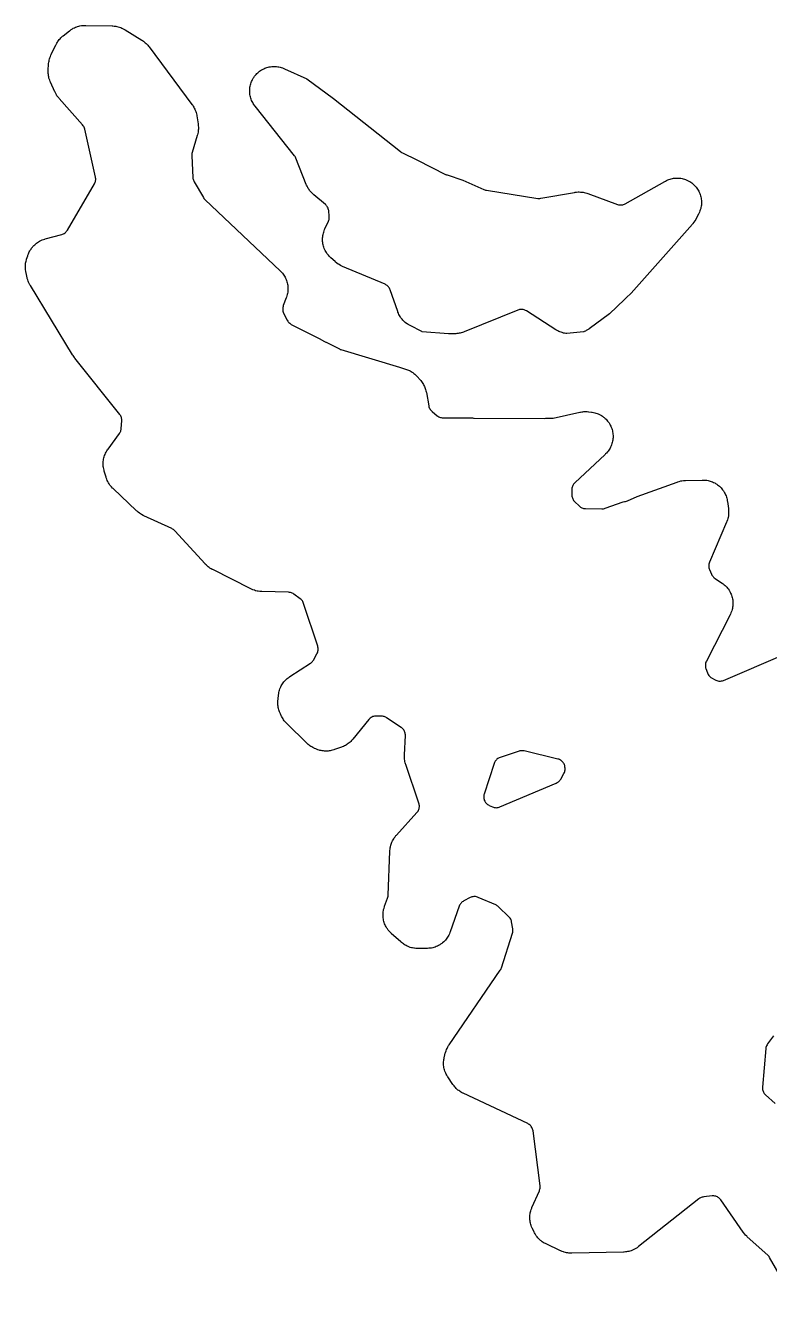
# Model space of a CAD drawing. Header units: millimetres. Extents: x 14 to 182, y 21 to 292.
# Drawn here: x 47.53 to 71.56, y 105.28 to 146.18 of the extents above; entities that cross this region are included whole.
import ezdxf

# ---------------------------------------------------------------- set-up
doc = ezdxf.new("R2010")
doc.units = ezdxf.units.MM
doc.layers.add('CUT', color=7, linetype='CONTINUOUS')

msp = doc.modelspace()

# ---------------------------------------------------------------- linework, layer by layer
at = {"layer": 'CUT'}
for points in [[(72.2098, 105.278), (71.5581, 106.4128), (71.5409, 106.4394), (71.521, 106.4641), (71.4985, 106.4865), (70.8406, 107.078), (70.8216, 107.0961), (70.7847, 107.1334), (70.7501, 107.1727), (70.7178, 107.214), (70.7022, 107.2352), (69.9847, 108.2722), (69.9668, 108.2955), (69.9467, 108.3169), (69.9247, 108.3363), (69.9008, 108.3535), (69.8753, 108.3682), (69.8486, 108.3804), (69.8208, 108.3898), (69.7921, 108.3965), (69.763, 108.4004), (69.7336, 108.4014), (69.7043, 108.3996), (69.4325, 108.3688), (69.405, 108.3644), (69.3781, 108.3575), (69.3519, 108.3481), (69.3267, 108.3363), (69.3027, 108.3222), (69.2801, 108.306), (67.3309, 106.7646), (67.3143, 106.7521), (67.2805, 106.7278), (67.2456, 106.7051), (67.2187, 106.6893), (67.1818, 106.6699), (67.1536, 106.6567), (67.1151, 106.6408), (67.0858, 106.6303), (67.046, 106.618), (67.0158, 106.6102), (66.975, 106.6017), (66.9442, 106.5967), (66.9029, 106.592), (66.8613, 106.5892), (66.8405, 106.5883), (65.178, 106.5531), (65.1573, 106.5531), (65.1159, 106.5542), (65.0745, 106.5571), (65.0437, 106.5607), (65.0028, 106.5674), (64.9725, 106.5739), (64.9324, 106.5844), (64.9027, 106.5936), (64.8638, 106.6077), (64.8255, 106.6236), (64.8065, 106.6319), (64.3442, 106.8493), (64.3247, 106.8591), (64.2862, 106.8795), (64.2487, 106.9018), (64.2214, 106.9198), (64.1863, 106.9456), (64.1609, 106.9662), (64.1285, 106.9953), (64.1052, 107.0182), (64.0757, 107.0503), (64.0548, 107.0754), (64.0285, 107.1102), (64.0101, 107.1372), (63.9873, 107.1744), (63.9664, 107.2126), (63.9564, 107.232), (63.9021, 107.3437), (63.8931, 107.3634), (63.876, 107.4031), (63.861, 107.4437), (63.8511, 107.4746), (63.84, 107.5164), (63.8332, 107.548), (63.8261, 107.5907), (63.8223, 107.6229), (63.8194, 107.6661), (63.8188, 107.6985), (63.82, 107.7417), (63.8224, 107.774), (63.8278, 107.8169), (63.8334, 107.8489), (63.8428, 107.8911), (63.8514, 107.9223), (63.8649, 107.9634), (63.8804, 108.0038), (63.8886, 108.0238), (64.1266, 108.567), (64.1363, 108.5923), (64.1437, 108.6182), (64.1488, 108.6448), (64.1514, 108.6717), (64.1516, 108.6987), (64.1494, 108.7256), (63.9219, 110.4984), (63.9165, 110.5281), (63.9083, 110.557), (63.8972, 110.585), (63.8833, 110.6117), (63.8668, 110.6369), (63.8479, 110.6603), (63.8267, 110.6817), (63.8035, 110.7008), (63.7785, 110.7176), (63.752, 110.7317), (61.6703, 111.7106), (61.6521, 111.7197), (61.6163, 111.7385), (61.5814, 111.759), (61.5559, 111.7755), (61.5229, 111.799), (61.499, 111.8177), (61.4683, 111.8441), (61.4462, 111.8649), (61.418, 111.894), (61.3978, 111.9166), (61.3724, 111.9481), (61.3483, 111.9807), (61.3366, 111.9972), (61.1733, 112.2407), (61.1619, 112.2586), (61.1398, 112.2951), (61.1196, 112.3325), (61.1057, 112.3612), (61.0891, 112.4004), (61.078, 112.4303), (61.0652, 112.4709), (61.057, 112.5018), (61.048, 112.5434), (61.0428, 112.5748), (61.0378, 112.6171), (61.0355, 112.6489), (61.0345, 112.6915), (61.0353, 112.7234), (61.0384, 112.7659), (61.0422, 112.7975), (61.0492, 112.8395), (61.0582, 112.8811), (61.0632, 112.9018), (61.0915, 113.0078), (61.0988, 113.0322), (61.1147, 113.0805), (61.1333, 113.1279), (61.1492, 113.1625), (61.173, 113.2075), (61.1994, 113.251), (61.2132, 113.2724), (62.8668, 115.6865), (62.8821, 115.7113), (62.8949, 115.7375), (62.9051, 115.7647), (63.2613, 116.8793), (63.2688, 116.9075), (63.2736, 116.9362), (63.2755, 116.9652), (63.2747, 116.9943), (63.271, 117.0232), (63.2318, 117.2436), (63.2247, 117.2741), (63.2144, 117.3038), (63.2012, 117.3322), (63.185, 117.359), (63.1661, 117.3841), (63.1447, 117.407), (62.8082, 117.7316), (62.7879, 117.7495), (62.7661, 117.7655), (62.743, 117.7795), (62.7187, 117.7913), (62.1532, 118.0349), (62.1257, 118.0452), (62.0973, 118.0528), (62.0683, 118.0575), (62.039, 118.0594), (62.0097, 118.0584), (61.9805, 118.0545), (61.9519, 118.0479), (61.9241, 118.0384), (61.8974, 118.0263), (61.6881, 117.9187), (61.6635, 117.9046), (61.6404, 117.8882), (61.6189, 117.8697), (61.5992, 117.8492), (61.5816, 117.827), (61.5662, 117.8032), (61.553, 117.7781), (61.5423, 117.7518), (61.2495, 116.9228), (61.2413, 116.9013), (61.2238, 116.8588), (61.2041, 116.8172), (61.1878, 116.7869), (61.164, 116.7475), (61.1447, 116.719), (61.117, 116.6823), (61.0949, 116.6559), (61.0636, 116.6222), (61.0389, 116.5982), (61.0043, 116.5678), (60.9773, 116.5465), (60.9398, 116.5199), (60.9107, 116.5014), (60.8707, 116.4787), (60.8399, 116.4633), (60.7978, 116.4448), (60.7656, 116.4326), (60.7218, 116.4185), (60.6885, 116.4097), (60.6435, 116.4002), (60.6095, 116.3948), (60.5638, 116.3899), (60.5179, 116.3873), (60.4949, 116.3867), (60.205, 116.3855), (60.1842, 116.3858), (60.1428, 116.3876), (60.1015, 116.3912), (60.0707, 116.3954), (60.0299, 116.4028), (59.9996, 116.4098), (59.9597, 116.421), (59.9302, 116.4307), (59.8915, 116.4455), (59.863, 116.4579), (59.8258, 116.4762), (59.7985, 116.4911), (59.7632, 116.5128), (59.7374, 116.5302), (59.7042, 116.555), (59.6722, 116.5813), (59.6564, 116.5948), (59.3479, 116.8728), (59.3317, 116.8883), (59.2999, 116.9199), (59.2698, 116.953), (59.2485, 116.9789), (59.2218, 117.0149), (59.2032, 117.0428), (59.1802, 117.0813), (59.1645, 117.1109), (59.1454, 117.1515), (59.1327, 117.1826), (59.1178, 117.2248), (59.1082, 117.257), (59.0976, 117.3005), (59.0912, 117.3335), (59.085, 117.3778), (59.082, 117.4112), (59.0802, 117.456), (59.0805, 117.4896), (59.0831, 117.5343), (59.0868, 117.5677), (59.0939, 117.6119), (59.1008, 117.6447), (59.1123, 117.688), (59.1259, 117.7307), (59.1332, 117.7519), (59.2297, 118.0099), (59.2393, 118.0404), (59.2456, 118.0718), (59.2486, 118.1037), (59.3023, 119.5258), (59.3037, 119.5482), (59.3077, 119.5929), (59.3138, 119.6374), (59.3201, 119.6704), (59.3306, 119.714), (59.3401, 119.7462), (59.355, 119.7886), (59.3677, 119.8197), (59.3867, 119.8604), (59.4024, 119.8901), (59.4253, 119.9287), (59.444, 119.9567), (59.4706, 119.9927), (59.4991, 120.0274), (59.5137, 120.0444), (60.1756, 120.7747), (60.194, 120.7971), (60.2101, 120.8212), (60.2239, 120.8467), (60.2351, 120.8734), (60.2437, 120.901), (60.2496, 120.9294), (60.2527, 120.9582), (60.2531, 120.9871), (60.2506, 121.016), (60.2454, 121.0445), (60.2375, 121.0723), (59.815, 122.3208), (59.8088, 122.3409), (59.7972, 122.3813), (59.7875, 122.4223), (59.7816, 122.4533), (59.7758, 122.4949), (59.7729, 122.5263), (59.771, 122.5684), (59.771, 122.6104), (59.7715, 122.6315), (59.8014, 123.2534), (59.8014, 123.2817), (59.7988, 123.3098), (59.7935, 123.3375), (59.7857, 123.3646), (59.7753, 123.3909), (59.7626, 123.4161), (59.7475, 123.4399), (59.7302, 123.4623), (59.7109, 123.4829), (59.6897, 123.5016), (59.6669, 123.5183), (59.192, 123.8315), (59.1686, 123.8454), (59.144, 123.8572), (59.1185, 123.8667), (59.0922, 123.8738), (59.0653, 123.8786), (59.0382, 123.8808), (58.8682, 123.8872), (58.8373, 123.8868), (58.8066, 123.8832), (58.7765, 123.8765), (58.7472, 123.8667), (58.719, 123.8539), (58.6924, 123.8383), (58.6674, 123.8201), (58.6445, 123.7994), (58.6239, 123.7764), (58.1088, 123.1415), (58.0954, 123.1257), (58.0679, 123.0948), (58.039, 123.0652), (58.0163, 123.044), (57.9848, 123.0172), (57.9603, 122.9982), (57.9264, 122.9744), (57.9003, 122.9577), (57.8644, 122.9371), (57.8368, 122.9229), (57.7991, 122.9057), (57.7607, 122.8902), (57.7414, 122.8829), (57.51, 122.8018), (57.49, 122.7953), (57.4497, 122.7833), (57.409, 122.7732), (57.3781, 122.767), (57.3366, 122.7607), (57.3053, 122.7575), (57.2633, 122.7551), (57.2318, 122.7548), (57.1899, 122.7563), (57.1585, 122.7589), (57.1168, 122.7644), (57.0859, 122.7699), (57.0449, 122.7792), (57.0146, 122.7876), (56.9746, 122.8007), (56.9354, 122.8156), (56.9159, 122.8235), (56.8718, 122.8427), (56.8532, 122.8513), (56.8165, 122.8693), (56.7806, 122.889), (56.7545, 122.9049), (56.7205, 122.9277), (56.6959, 122.946), (56.6642, 122.9718), (56.6336, 122.999), (56.6187, 123.013), (55.9754, 123.6416), (55.9619, 123.6555), (55.9354, 123.6837), (55.9101, 123.7131), (55.8921, 123.7359), (55.8694, 123.7674), (55.8535, 123.7916), (55.8336, 123.8249), (55.8152, 123.859), (55.8063, 123.8763), (55.7667, 123.958), (55.7577, 123.9777), (55.7406, 124.0176), (55.7255, 124.0583), (55.7156, 124.0894), (55.7045, 124.1313), (55.6977, 124.1631), (55.6907, 124.206), (55.687, 124.2383), (55.6841, 124.2816), (55.6835, 124.3141), (55.6849, 124.3575), (55.6883, 124.4008), (55.6905, 124.4224), (55.7108, 124.5807), (55.714, 124.6021), (55.7216, 124.6447), (55.7312, 124.687), (55.7399, 124.7182), (55.7535, 124.7593), (55.7651, 124.7896), (55.7826, 124.8292), (55.7971, 124.8582), (55.8184, 124.896), (55.8356, 124.9234), (55.8604, 124.959), (55.8802, 124.9846), (55.9082, 125.0176), (55.9304, 125.0413), (55.9615, 125.0714), (55.9858, 125.0929), (56.0197, 125.1199), (56.0548, 125.1452), (56.0726, 125.1575), (56.7365, 125.5897), (56.7599, 125.6066), (56.7816, 125.6257), (56.8013, 125.6467), (56.8189, 125.6696), (56.8342, 125.694), (56.9476, 125.8955), (56.9615, 125.9233), (56.9723, 125.9524), (56.9801, 125.9825), (56.9848, 126.0133), (56.9862, 126.0443), (56.9844, 126.0753), (56.9794, 126.106), (56.9713, 126.136), (56.5177, 127.5206), (56.5066, 127.5495), (56.4925, 127.5771), (56.4757, 127.603), (56.4563, 127.6271), (56.4345, 127.6491), (56.4106, 127.6687), (56.2032, 127.8215), (56.1778, 127.8384), (56.1507, 127.8525), (56.1224, 127.8639), (56.093, 127.8723), (56.063, 127.8776), (56.0326, 127.8799), (55.1724, 127.9009), (55.1476, 127.9022), (55.0981, 127.9061), (55.0489, 127.9128), (55.0124, 127.9198), (54.9642, 127.9319), (54.9287, 127.9429), (54.8821, 127.9602), (54.8366, 127.98), (54.8142, 127.9905), (53.5824, 128.6101), (53.5644, 128.6197), (53.5289, 128.6397), (53.4943, 128.6612), (53.4691, 128.6785), (53.4366, 128.7031), (53.4131, 128.7226), (53.383, 128.75), (53.3541, 128.7787), (53.34, 128.7934), (52.357, 129.8651), (52.3357, 129.8861), (52.3125, 129.9048), (52.2875, 129.9212), (52.261, 129.935), (51.3541, 130.351), (51.332, 130.3619), (51.2884, 130.3848), (51.2462, 130.4101), (51.2156, 130.4308), (51.1764, 130.4606), (51.1389, 130.4924), (51.1205, 130.5089), (50.3634, 131.2266), (50.3466, 131.2433), (50.314, 131.2777), (50.2833, 131.3137), (50.2617, 131.3418), (50.2349, 131.3809), (50.2163, 131.4112), (50.1938, 131.4529), (50.1786, 131.4849), (50.1605, 131.5287), (50.1448, 131.5734), (50.1376, 131.596), (50.0797, 131.7934), (50.0738, 131.8155), (50.0632, 131.8599), (50.0548, 131.9048), (50.0503, 131.9387), (50.0465, 131.9843), (50.0455, 132.0185), (50.0464, 132.0641), (50.0488, 132.0983), (50.0543, 132.1436), (50.0601, 132.1774), (50.0702, 132.2219), (50.0795, 132.2549), (50.094, 132.2982), (50.1066, 132.33), (50.1254, 132.3716), (50.1411, 132.402), (50.1641, 132.4415), (50.1891, 132.4798), (50.2021, 132.4986), (50.5732, 133.0086), (50.5886, 133.032), (50.6018, 133.0569), (50.6126, 133.0828), (50.621, 133.1096), (50.6267, 133.1371), (50.6299, 133.1651), (50.6463, 133.4103), (50.6469, 133.438), (50.6449, 133.4657), (50.6404, 133.493), (50.6334, 133.5198), (50.6239, 133.5458), (50.6121, 133.5709), (50.598, 133.5947), (50.5818, 133.6172), (49.1323, 135.4386), (49.1155, 135.4611), (49.0754, 135.5185), (49.0601, 135.5419), (47.6951, 137.7804), (47.6832, 137.8011), (47.6606, 137.843), (47.6402, 137.8861), (47.6267, 137.9191), (47.611, 137.9641), (47.5977, 138.0099), (47.5917, 138.0329), (47.5557, 138.1869), (47.5515, 138.2068), (47.5441, 138.2466), (47.5385, 138.2867), (47.5356, 138.317), (47.5336, 138.3574), (47.5334, 138.3878), (47.5351, 138.4283), (47.5377, 138.4585), (47.543, 138.4987), (47.5483, 138.5286), (47.5572, 138.5682), (47.5678, 138.6072), (47.5736, 138.6267), (47.6101, 138.7405), (47.6168, 138.7596), (47.6309, 138.7976), (47.6467, 138.8349), (47.6598, 138.8623), (47.6789, 138.898), (47.6944, 138.9241), (47.7167, 138.958), (47.7345, 138.9826), (47.7597, 139.0143), (47.7796, 139.0372), (47.8075, 139.0665), (47.8368, 139.0945), (47.8504, 139.107), (47.8646, 139.1189), (47.8964, 139.1443), (47.9294, 139.1683), (47.9548, 139.1851), (47.9898, 139.206), (48.0167, 139.2204), (48.0534, 139.238), (48.0814, 139.25), (48.1196, 139.2642), (48.1583, 139.2767), (48.1778, 139.2825), (48.7107, 139.4281), (48.7383, 139.4371), (48.7649, 139.4488), (48.7903, 139.463), (48.8142, 139.4795), (48.8364, 139.4983), (48.8566, 139.5192), (48.8748, 139.5419), (48.8906, 139.5662), (49.7638, 141.0614), (49.7768, 141.0863), (49.7874, 141.1123), (49.7956, 141.1392), (49.8012, 141.1667), (49.8042, 141.1946), (49.8046, 141.2227), (49.8023, 141.2507), (49.7975, 141.2783), (49.45, 142.8281), (49.4419, 142.8574), (49.4309, 142.8856), (49.4171, 142.9126), (49.4006, 142.938), (49.3816, 142.9617), (48.6241, 143.8149), (48.6094, 143.8324), (48.5808, 143.8682), (48.554, 143.9053), (48.5354, 143.9341), (48.5126, 143.9738), (48.4918, 144.0146), (48.4819, 144.0353), (48.3441, 144.3434), (48.3357, 144.3634), (48.3199, 144.4039), (48.3061, 144.445), (48.2972, 144.4763), (48.2874, 144.5187), (48.2816, 144.5507), (48.276, 144.5937), (48.2733, 144.6262), (48.2718, 144.6696), (48.2724, 144.713), (48.2732, 144.7347), (48.2846, 144.9174), (48.2865, 144.9391), (48.2913, 144.9822), (48.2982, 145.025), (48.3048, 145.0569), (48.3158, 145.0989), (48.3255, 145.1299), (48.3405, 145.1706), (48.3574, 145.2106), (48.3663, 145.2304), (48.5166, 145.5428), (48.5259, 145.5611), (48.5453, 145.5972), (48.5664, 145.6323), (48.5833, 145.6579), (48.6075, 145.691), (48.6267, 145.715), (48.6538, 145.7457), (48.6751, 145.7678), (48.7049, 145.796), (48.7359, 145.8228), (48.7517, 145.8358), (48.9608, 146.0004), (48.9785, 146.0137), (49.0145, 146.0393), (49.0518, 146.0631), (49.0805, 146.0795), (49.1199, 146.0995), (49.1501, 146.1131), (49.1913, 146.1291), (49.2227, 146.1396), (49.2653, 146.1516), (49.2976, 146.159), (49.3411, 146.1667), (49.3739, 146.1708), (49.418, 146.1742), (49.4622, 146.1755), (49.4843, 146.1756), (50.3334, 146.1576), (50.3574, 146.1564), (50.4053, 146.1528), (50.4529, 146.1467), (50.4883, 146.1402), (50.5351, 146.129), (50.5696, 146.1188), (50.6148, 146.1027), (50.648, 146.0888), (50.6913, 146.068), (50.7334, 146.0449), (50.7542, 146.0328), (51.2957, 145.6968), (51.3133, 145.6852), (51.348, 145.6614), (51.3816, 145.6359), (51.4058, 145.6157), (51.4369, 145.5872), (51.4591, 145.5647), (51.4874, 145.5335), (51.5141, 145.5009), (51.5271, 145.4843), (52.9136, 143.6245), (52.9262, 143.6067), (52.9505, 143.5706), (52.973, 143.5334), (52.9885, 143.5047), (53.0073, 143.4655), (53.0199, 143.4355), (53.0349, 143.3946), (53.0446, 143.3635), (53.0555, 143.3214), (53.0643, 143.2788), (53.0683, 143.2574), (53.1099, 142.9944), (53.1126, 142.9745), (53.1171, 142.9345), (53.1198, 142.8943), (53.1205, 142.8641), (53.1196, 142.8239), (53.1176, 142.7938), (53.1131, 142.7538), (53.1084, 142.724), (53.1004, 142.6845), (53.0906, 142.6455), (53.0852, 142.6261), (52.9186, 142.0689), (52.9107, 142.0357), (52.9066, 142.0017), (52.9064, 141.9674), (52.9429, 141.2645), (52.9457, 141.236), (52.9513, 141.2079), (52.9595, 141.1804), (52.9703, 141.1538), (52.9836, 141.1284), (53.2838, 140.616), (53.2992, 140.5924), (53.3168, 140.5703), (53.3363, 140.5499), (55.7594, 138.254), (55.775, 138.2384), (55.8056, 138.2065), (55.8345, 138.1731), (55.8549, 138.1471), (55.8804, 138.111), (55.8982, 138.0831), (55.9201, 138.0447), (55.935, 138.0151), (55.953, 137.9748), (55.965, 137.9439), (55.9789, 137.902), (55.9878, 137.8701), (55.9976, 137.827), (56.0033, 137.7944), (56.0088, 137.7506), (56.0113, 137.7176), (56.0125, 137.6734), (56.0117, 137.6404), (56.0085, 137.5963), (56.0045, 137.5634), (55.9971, 137.5199), (55.9899, 137.4876), (55.9782, 137.445), (55.9644, 137.403), (55.957, 137.3822), (55.8612, 137.1329), (55.8516, 137.1033), (55.8451, 137.073), (55.8418, 137.0421), (55.8417, 137.0111), (55.8447, 136.9802), (55.851, 136.9498), (55.8604, 136.9202), (55.8727, 136.8917), (55.9879, 136.6602), (56.0036, 136.6325), (56.0221, 136.6067), (56.0432, 136.5829), (56.0667, 136.5615), (56.0923, 136.5427), (56.1198, 136.5268), (57.0139, 136.0688), (57.1859, 135.9755), (57.2088, 135.9643), (57.2325, 135.9551), (57.2426, 135.9516), (57.6727, 135.7313), (57.6978, 135.7199), (57.7237, 135.7108), (59.6097, 135.148), (59.9305, 135.0391), (59.9576, 135.0251), (59.9847, 135.0096), (60.0198, 134.9872), (60.0453, 134.9692), (60.0782, 134.9437), (60.1019, 134.9234), (60.1323, 134.8949), (60.1614, 134.8651), (60.1755, 134.8498), (60.2853, 134.7259), (60.2986, 134.7103), (60.3243, 134.6784), (60.3486, 134.6454), (60.3656, 134.6199), (60.3868, 134.5848), (60.4015, 134.5578), (60.4193, 134.5209), (60.4315, 134.4927), (60.4459, 134.4544), (60.4555, 134.4252), (60.4664, 134.3857), (60.4755, 134.3458), (60.4796, 134.3257), (60.5574, 133.8943), (60.5643, 133.8647), (60.5742, 133.8359), (60.587, 133.8082), (60.6025, 133.782), (60.6206, 133.7575), (60.641, 133.7349), (60.6637, 133.7146), (60.8316, 133.5784), (60.855, 133.5613), (60.8799, 133.5464), (60.9061, 133.5341), (60.9334, 133.5244), (60.9615, 133.5173), (60.9902, 133.513), (61.0192, 133.5114), (61.9662, 133.507), (61.9687, 133.5063), (61.9981, 133.5018), (62.0279, 133.5002), (64.3061, 133.4927), (64.334, 133.4939), (64.3483, 133.4958), (64.5067, 133.4951), (64.5397, 133.4968), (64.5723, 133.502), (65.4366, 133.6913), (65.4559, 133.6951), (65.4944, 133.7018), (65.5333, 133.7068), (65.5625, 133.7093), (65.6016, 133.7109), (65.631, 133.7109), (65.6701, 133.7091), (65.7091, 133.7056), (65.7286, 133.7034), (65.8127, 133.6922), (65.8345, 133.6888), (65.8779, 133.6808), (65.9209, 133.6707), (65.9527, 133.6615), (65.9945, 133.6473), (66.0252, 133.6351), (66.0654, 133.6168), (66.0948, 133.6016), (66.133, 133.5795), (66.1607, 133.5615), (66.1966, 133.5357), (66.2224, 133.5151), (66.2556, 133.486), (66.2793, 133.4629), (66.3094, 133.4307), (66.3308, 133.4054), (66.3576, 133.3703), (66.3764, 133.3431), (66.3996, 133.3056), (66.4157, 133.2767), (66.4351, 133.237), (66.4482, 133.2067), (66.4637, 133.1653), (66.4738, 133.1338), (66.4851, 133.0912), (66.4921, 133.0588), (66.4992, 133.0153), (66.5029, 132.9824), (66.5057, 132.9384), (66.5062, 132.9053), (66.5047, 132.8612), (66.502, 132.8282), (66.4961, 132.7845), (66.4902, 132.7519), (66.4801, 132.709), (66.4709, 132.6772), (66.4567, 132.6354), (66.4445, 132.6046), (66.4262, 132.5645), (66.4111, 132.5351), (66.3889, 132.4969), (66.371, 132.4691), (66.3452, 132.4333), (66.3246, 132.4074), (66.2954, 132.3742), (66.2647, 132.3426), (66.249, 132.3271), (65.2697, 131.4125), (65.25, 131.3924), (65.2324, 131.3705), (65.2169, 131.3471), (65.2036, 131.3223), (65.1927, 131.2964), (65.1843, 131.2695), (65.1784, 131.2421), (65.1751, 131.2141), (65.1745, 131.186), (65.1788, 131.009), (65.1809, 130.98), (65.1858, 130.9513), (65.1934, 130.9233), (65.2038, 130.8961), (65.2167, 130.87), (65.2321, 130.8453), (65.2498, 130.8222), (65.2697, 130.801), (65.4095, 130.6653), (65.4307, 130.6466), (65.4535, 130.63), (65.4779, 130.6156), (65.5035, 130.6035), (65.5301, 130.5939), (65.5574, 130.5869), (65.5854, 130.5824), (65.6136, 130.5806), (66.1472, 130.5721), (66.1747, 130.5729), (66.202, 130.5762), (66.2289, 130.582), (66.2551, 130.5903), (66.8375, 130.8032), (66.8771, 130.8069), (66.9084, 130.8114), (66.939, 130.8192), (66.9687, 130.8302), (67.2839, 130.9664), (68.5731, 131.4378), (68.5964, 131.4456), (68.6436, 131.46), (68.6914, 131.4718), (68.7277, 131.4786), (68.7766, 131.485), (68.8257, 131.4888), (68.8503, 131.49), (69.3882, 131.5017), (69.41, 131.5017), (69.4536, 131.5005), (69.4971, 131.4972), (69.5295, 131.4932), (69.5725, 131.4857), (69.6043, 131.4785), (69.6464, 131.4669), (69.6774, 131.4567), (69.7181, 131.4411), (69.7481, 131.428), (69.7871, 131.4085), (69.8156, 131.3925), (69.8525, 131.3693), (69.8793, 131.3506), (69.9139, 131.324), (69.9387, 131.3028), (69.9705, 131.2729), (69.9932, 131.2494), (70.022, 131.2166), (70.0423, 131.191), (70.0677, 131.1556), (70.0855, 131.1282), (70.1074, 131.0904), (70.1224, 131.0614), (70.1405, 131.0218), (70.1526, 130.9914), (70.1668, 130.9502), (70.176, 130.9188), (70.1861, 130.8764), (70.1942, 130.8335), (70.1977, 130.812), (70.2293, 130.5844), (70.232, 130.5603), (70.236, 130.512), (70.2375, 130.4635), (70.2366, 130.4272), (70.2329, 130.3789), (70.2281, 130.3429), (70.2192, 130.2953), (70.2105, 130.26), (70.1965, 130.2136), (70.18, 130.1681), (70.1712, 130.1455), (69.6209, 128.8481), (69.6105, 128.8197), (69.603, 128.7904), (69.5986, 128.7605), (69.5971, 128.7303), (69.5987, 128.7001), (69.6033, 128.6702), (69.6109, 128.6409), (69.6214, 128.6126), (69.6872, 128.4595), (69.7, 128.4331), (69.7154, 128.4081), (69.7332, 128.3848), (69.7531, 128.3633), (69.7751, 128.3438), (69.7988, 128.3266), (70.0102, 128.1886), (70.0283, 128.1761), (70.0639, 128.1503), (70.0981, 128.1228), (70.1228, 128.101), (70.1542, 128.0703), (70.1766, 128.0462), (70.2049, 128.0126), (70.2248, 127.9864), (70.2497, 127.9501), (70.2669, 127.9221), (70.2881, 127.8836), (70.3026, 127.8541), (70.32, 127.8137), (70.3315, 127.7829), (70.3448, 127.741), (70.3533, 127.7092), (70.3625, 127.6662), (70.3678, 127.6337), (70.3727, 127.5901), (70.3748, 127.5572), (70.3755, 127.5133), (70.3744, 127.4804), (70.3708, 127.4366), (70.3665, 127.404), (70.3586, 127.3607), (70.3511, 127.3287), (70.3391, 127.2864), (70.3285, 127.2553), (70.3124, 127.2144), (70.2943, 127.1743), (70.2848, 127.1545), (69.5179, 125.6566), (69.5053, 125.6284), (69.4956, 125.599), (69.489, 125.5687), (69.4855, 125.5379), (69.4853, 125.507), (69.4882, 125.4761), (69.4943, 125.4458), (69.5035, 125.4162), (69.5555, 125.2751), (69.5672, 125.2476), (69.5816, 125.2214), (69.5985, 125.1968), (69.6178, 125.174), (69.6392, 125.1532), (69.6626, 125.1347), (69.6878, 125.1185), (69.8008, 125.0537), (69.8283, 125.0398), (69.857, 125.0288), (69.8867, 125.0207), (69.9171, 125.0158), (69.9478, 125.014), (69.9786, 125.0153), (70.009, 125.0198), (70.0389, 125.0274), (70.0678, 125.038), (72.0517, 125.8842)], [(71.6813, 113.5627), (71.4943, 113.3034), (71.477, 113.2764), (71.4626, 113.2477), (71.4514, 113.2176), (71.4434, 113.1865), (71.4389, 113.1548), (71.3273, 111.9143), (71.3261, 111.8863), (71.3276, 111.8583), (71.3316, 111.8305), (71.3382, 111.8032), (71.3473, 111.7767), (71.3589, 111.7511), (71.3728, 111.7268), (71.3889, 111.7038), (71.4071, 111.6825), (71.4272, 111.6629), (71.7387, 111.3869)]]:
    msp.add_lwpolyline(points, dxfattribs=at)
for points in [[(55.6849, 144.8396), (55.7177, 144.8338), (55.761, 144.8238), (55.793, 144.8147), (55.8351, 144.8005), (55.8764, 144.7842), (55.8969, 144.7756), (56.6213, 144.4485), (57.4766, 143.8168), (59.6458, 142.0994), (59.6469, 142.0985), (59.6508, 142.0955), (59.6764, 142.0773), (59.7037, 142.0618), (60.1666, 141.8315), (60.1885, 141.8194), (61.1013, 141.3665), (61.1019, 141.3662), (61.1073, 141.3635), (61.1277, 141.3543), (61.1488, 141.3466), (61.6605, 141.1815), (62.3396, 140.8754), (62.3645, 140.8655), (62.3901, 140.8579), (62.4164, 140.8525), (64.0753, 140.5926), (64.1082, 140.5893), (64.1413, 140.5896), (64.1741, 140.5936), (65.2574, 140.7856), (65.2808, 140.7891), (65.3277, 140.7949), (65.3748, 140.7982), (65.4101, 140.7989), (65.4573, 140.7972), (65.4926, 140.7942), (65.5393, 140.7876), (65.5741, 140.7808), (65.6199, 140.7694), (65.665, 140.7556), (65.6874, 140.7481), (66.6501, 140.397), (66.6776, 140.3885), (66.7058, 140.3826), (66.7344, 140.3794), (66.7632, 140.379), (66.7919, 140.3814), (66.8203, 140.3865), (66.848, 140.3944), (66.8749, 140.4048), (66.9006, 140.4178), (68.1775, 141.1405), (68.1972, 141.151), (68.2369, 141.1709), (68.2775, 141.1889), (68.3086, 141.2008), (68.3508, 141.2147), (68.3829, 141.2235), (68.4263, 141.2332), (68.4592, 141.2388), (68.5033, 141.2441), (68.5365, 141.2464), (68.5809, 141.2473), (68.6142, 141.2464), (68.6585, 141.2429), (68.6916, 141.2387), (68.7353, 141.2309), (68.7678, 141.2234), (68.8105, 141.2113), (68.8421, 141.2007), (68.8835, 141.1844), (68.9138, 141.1707), (68.9534, 141.1505), (68.9822, 141.1338), (69.0196, 141.1098), (69.0467, 141.0904), (69.0815, 141.0627), (69.1065, 141.0408), (69.1384, 141.0098), (69.1612, 140.9855), (69.1899, 140.9516), (69.2101, 140.9251), (69.2353, 140.8885), (69.2528, 140.8602), (69.2743, 140.8213), (69.2889, 140.7914), (69.3065, 140.7505), (69.3181, 140.7193), (69.3315, 140.6769), (69.34, 140.6447), (69.3492, 140.6012), (69.3544, 140.5684), (69.3593, 140.5242), (69.3613, 140.4909), (69.3617, 140.4465), (69.3604, 140.4132), (69.3565, 140.3689), (69.3519, 140.336), (69.3436, 140.2923), (69.3358, 140.2599), (69.3233, 140.2173), (69.3123, 140.1858), (69.2956, 140.1447), (69.2769, 140.1044), (69.267, 140.0844), (69.19, 139.9379), (69.1766, 139.9142), (69.1484, 139.8676), (69.1174, 139.8227), (69.0837, 139.7799), (69.0662, 139.7589), (67.0923, 137.5373), (66.9332, 137.3847), (66.8897, 137.343), (66.873, 137.327), (66.3958, 136.8691), (65.7396, 136.3853), (65.7206, 136.372), (65.682, 136.3465), (65.6421, 136.323), (65.6114, 136.3069), (65.577, 136.2912), (65.5677, 136.2897), (65.547, 136.2869), (65.0185, 136.2266), (65.011, 136.2272), (64.9783, 136.2314), (64.9349, 136.2392), (64.9028, 136.2467), (64.8604, 136.2587), (64.8292, 136.2692), (64.7882, 136.2853), (64.7581, 136.2989), (64.7189, 136.3189), (64.6807, 136.3408), (64.6619, 136.3522), (63.7095, 136.9626), (63.6847, 136.9769), (63.6586, 136.9887), (63.6315, 136.9981), (63.6037, 137.0047), (63.5753, 137.0087), (63.5467, 137.01), (63.5181, 137.0086), (63.4898, 137.0044), (63.462, 136.9975), (63.4349, 136.988), (61.6991, 136.2844), (61.6804, 136.2774), (61.6428, 136.264), (61.6046, 136.2524), (61.5756, 136.2449), (61.5365, 136.2367), (61.507, 136.2318), (61.4673, 136.2271), (61.4275, 136.2241), (61.4075, 136.2231), (61.1917, 136.2166), (60.3441, 136.286), (60.328, 136.2937), (59.9522, 136.4859), (59.9334, 136.4962), (59.8962, 136.5175), (59.8601, 136.5405), (59.8338, 136.5591), (59.8001, 136.5855), (59.7757, 136.6064), (59.7446, 136.6359), (59.7224, 136.6591), (59.6942, 136.6915), (59.6743, 136.7166), (59.6493, 136.7515), (59.6319, 136.7785), (59.6104, 136.8155), (59.5956, 136.8441), (59.5777, 136.883), (59.5617, 136.9228), (59.5541, 136.9428), (59.311, 137.6402), (59.3006, 137.6661), (59.2879, 137.6909), (59.2729, 137.7144), (59.2558, 137.7364), (59.2367, 137.7567), (59.2159, 137.7752), (59.1934, 137.7916), (59.1694, 137.8059), (59.1443, 137.8179), (57.7749, 138.3952), (57.7519, 138.4057), (57.7064, 138.4279), (57.6623, 138.4527), (57.6303, 138.4731), (57.5892, 138.5027), (57.5499, 138.5345), (57.5307, 138.551), (57.3936, 138.6753), (57.3777, 138.6905), (57.3467, 138.7215), (57.3173, 138.7539), (57.2964, 138.7793), (57.2703, 138.8145), (57.252, 138.8418), (57.2294, 138.8794), (57.2138, 138.9083), (57.195, 138.9479), (57.1824, 138.9782), (57.1675, 139.0195), (57.1578, 139.0509), (57.147, 139.0933), (57.1405, 139.1255), (57.1339, 139.1689), (57.1305, 139.2016), (57.1281, 139.2453), (57.1279, 139.2782), (57.1298, 139.322), (57.1329, 139.3547), (57.139, 139.3981), (57.1452, 139.4304), (57.1556, 139.473), (57.1649, 139.5045), (57.1793, 139.5459), (57.1957, 139.5865), (57.2045, 139.6066), (57.319, 139.8542), (57.3309, 139.8841), (57.3396, 139.9151), (57.3449, 139.9468), (57.3467, 139.979), (57.3451, 140.0111), (57.3259, 140.1963), (57.3216, 140.2248), (57.3145, 140.2529), (57.3047, 140.2801), (57.2924, 140.3063), (57.2776, 140.3311), (57.2604, 140.3544), (57.2411, 140.376), (57.2199, 140.3956), (56.8427, 140.7106), (56.8259, 140.7254), (56.793, 140.7558), (56.7616, 140.7878), (56.7393, 140.813), (56.7112, 140.848), (56.6916, 140.8752), (56.6672, 140.9128), (56.6503, 140.9419), (56.6297, 140.9818), (56.6112, 141.0226), (56.6024, 141.0432), (56.267, 141.8923), (56.2548, 141.9192), (56.24, 141.9448), (56.2227, 141.9689), (54.9535, 143.5633), (54.9401, 143.581), (54.9142, 143.6171), (54.8901, 143.6544), (54.8734, 143.6832), (54.8531, 143.7227), (54.8394, 143.7531), (54.823, 143.7944), (54.8124, 143.8259), (54.8002, 143.8686), (54.7927, 143.9011), (54.7848, 143.9448), (54.7805, 143.9778), (54.777, 144.0221), (54.776, 144.0553), (54.7769, 144.0998), (54.7791, 144.133), (54.7844, 144.1771), (54.7899, 144.2099), (54.7995, 144.2533), (54.8082, 144.2854), (54.822, 144.3276), (54.8339, 144.3587), (54.8518, 144.3994), (54.8667, 144.4292), (54.8885, 144.4679), (54.9062, 144.496), (54.9317, 144.5324), (54.9522, 144.5586), (54.9812, 144.5923), (55.0041, 144.6164), (55.0363, 144.6471), (55.0615, 144.6688), (55.0965, 144.6962), (55.1237, 144.7153), (55.1613, 144.7391), (55.1902, 144.7554), (55.2299, 144.7753), (55.2604, 144.7888), (55.3019, 144.8047), (55.3335, 144.8151), (55.3763, 144.8268), (55.4088, 144.834), (55.4526, 144.8414), (55.4857, 144.8454), (55.53, 144.8485), (55.5633, 144.8492), (55.6077, 144.8479), (55.6409, 144.8453)], [(64.9586, 122.2048), (64.9549, 122.2341), (64.9506, 122.2585), (64.9442, 122.2868), (64.9351, 122.3143), (64.9233, 122.3408), (64.9091, 122.3661), (64.8925, 122.3899), (64.8737, 122.4119), (64.8529, 122.432), (64.8302, 122.4501), (64.8058, 122.4658), (64.7801, 122.4792), (64.7532, 122.4899), (64.7253, 122.4981), (63.6359, 122.7603), (63.6086, 122.7655), (63.581, 122.7682), (63.5532, 122.7684), (63.5255, 122.7659), (63.4981, 122.7609), (63.4714, 122.7534), (62.857, 122.5498), (62.8308, 122.5397), (62.8056, 122.5272), (62.7817, 122.5125), (62.7593, 122.4955), (62.7386, 122.4766), (62.7198, 122.4558), (62.703, 122.4333), (62.6883, 122.4093), (62.676, 122.3841), (62.6661, 122.3579), (62.3442, 121.3689), (62.3365, 121.3406), (62.3316, 121.3117), (62.3295, 121.2825), (62.3303, 121.2532), (62.334, 121.2241), (62.3405, 121.1955), (62.3497, 121.1676), (62.3617, 121.1408), (62.3762, 121.1153), (62.3931, 121.0914), (62.4122, 121.0692), (62.4335, 121.049), (62.4566, 121.0309), (62.4813, 121.0152), (62.5075, 121.002), (62.615, 120.9542), (62.6437, 120.9431), (62.6734, 120.9351), (62.7037, 120.9301), (62.7344, 120.9283), (62.7651, 120.9296), (62.7955, 120.934), (62.8253, 120.9416), (62.8542, 120.9521), (64.6739, 121.7244), (64.6992, 121.7366), (64.7232, 121.751), (64.7458, 121.7676), (64.7667, 121.7863), (64.7858, 121.8068), (64.8029, 121.829), (64.8178, 121.8528), (64.9205, 122.0341), (64.9338, 122.0605), (64.9444, 122.0881), (64.9523, 122.1166), (64.9573, 122.1457), (64.9594, 122.1752)]]:
    msp.add_lwpolyline(points, close=True, dxfattribs=at)

doc.saveas('drawing.dxf')
